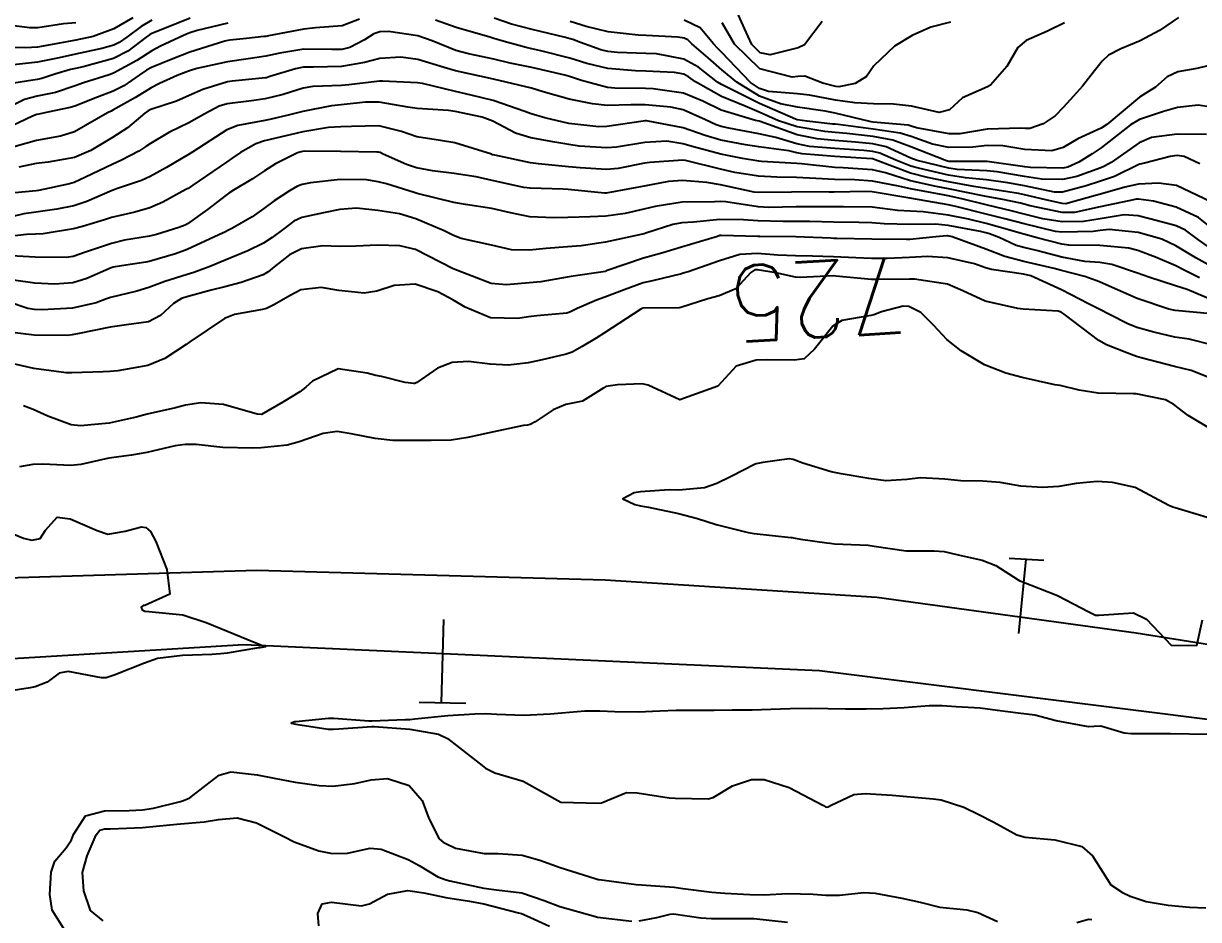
# Model space of a CAD drawing. Header units: metres. Extents: x 298520 to 308411, y 7433745 to 7450750.
# Drawn here: x 299663.7 to 299725.5, y 7449573.2 to 7449620.3 of the extents above; entities that cross this region are included whole.
import ezdxf
from ezdxf.enums import TextEntityAlignment as Align

# ---------------------------------------------------------------- set-up
doc = ezdxf.new("R2010")
doc.units = ezdxf.units.M
doc.header["$LTSCALE"] = 10
for name, color, linetype in [('Cotas', 45, 'Continuous'), ('Curvas de Nivel 1m', 11, 'Continuous'), ('Curvas de Nivel 5m', 15, 'Continuous'), ('Linha Férrea', 251, 'TRACKS'), ('Pórtico', 62, 'Continuous')]:
    doc.layers.add(name, color=color, linetype=linetype)
doc.styles.add('Style-STANDARD', font='STANDARD.shx')
doc.linetypes.add('TRACKS', pattern='A,0.15,[130,ltypeshp.shx,S=0.25,R=0,X=0,Y=0],0.15', length=0.3)

msp = doc.modelspace()

# ---------------------------------------------------------------- linework, layer by layer
at = {"layer": 'Curvas de Nivel 1m', "flags": 128}
for points, elevation in [([(299705.673, 7449620.428), (299704.748, 7449619.185), (299704.401, 7449619.03), (299702.935, 7449618.667), (299702.399, 7449618.774), (299701.972, 7449619.214), (299701.579, 7449620.05), (299701.051, 7449621.224)], 741), ([(299681.327, 7449620.548), (299680.41, 7449620.2), (299679.007, 7449620.089), (299678.408, 7449620.023), (299676.548, 7449619.662), (299676.404, 7449619.637), (299676.299, 7449619.626), (299675.381, 7449619.53), (299674.501, 7449619.44), (299674.402, 7449619.428), (299674.25, 7449619.391), (299672.395, 7449618.8), (299671.507, 7449618.463), (299670.387, 7449617.996), (299670.122, 7449617.856), (299669.733, 7449617.597), (299668.935, 7449617.044), (299668.37, 7449616.747), (299667.551, 7449616.436), (299666.358, 7449615.972), (299666.103, 7449615.896), (299664.932, 7449615.654), (299664.463, 7449615.548), (299664.352, 7449615.522), (299664.128, 7449615.44), (299662.342, 7449614.602)], 736), ([(299670.412, 7449620.489), (299669.84, 7449620.164), (299669.081, 7449619.603), (299668.692, 7449619.315), (299668.399, 7449619.17), (299667.774, 7449618.997), (299666.394, 7449618.702), (299665.523, 7449618.517), (299664.389, 7449618.287), (299662.815, 7449618.112)], 739), ([(299672.413, 7449620.604), (299671.686, 7449620.301), (299670.405, 7449619.786), (299670.277, 7449619.719), (299670.111, 7449619.593), (299669.145, 7449618.853), (299668.392, 7449618.48), (299666.795, 7449618.042), (299666.386, 7449617.954), (299666.131, 7449617.897), (299665.306, 7449617.651), (299664.617, 7449617.42), (299664.379, 7449617.374), (299662.909, 7449617.148)], 738), ([(299726.363, 7449615.886), (299725.457, 7449616.026), (299724.362, 7449615.889), (299723.628, 7449615.689), (299722.356, 7449615.265), (299721.887, 7449614.977), (299720.341, 7449613.769), (299719.88, 7449613.462), (299719.165, 7449613.012), (299718.598, 7449612.748), (299718.328, 7449612.698), (299716.625, 7449612.74), (299716.329, 7449612.773), (299714.347, 7449613.056), (299712.368, 7449613.055), (299712.332, 7449613.058), (299712.218, 7449613.091), (299710.34, 7449613.832), (299709.388, 7449614.169), (299708.345, 7449614.369), (299706.973, 7449614.527), (299706.347, 7449614.587), (299705.814, 7449614.635), (299704.35, 7449614.884), (299703.373, 7449615.2), (299702.359, 7449615.644), (299701.611, 7449615.97), (299700.372, 7449616.481), (299699.001, 7449617.251), (299698.641, 7449617.511), (299698.387, 7449617.655), (299697.909, 7449617.743), (299696.388, 7449617.81), (299695.848, 7449617.826), (299694.389, 7449617.946), (299693.286, 7449618.211), (299692.394, 7449618.486), (299690.874, 7449618.869), (299690.399, 7449618.977), (299690.093, 7449619.048), (299688.933, 7449619.372), (299688.516, 7449619.49), (299688.404, 7449619.527), (299688.184, 7449619.603), (299686.41, 7449620.108), (299685.325, 7449620.499)], 736), ([(299726.392, 7449618.201), (299725.371, 7449617.952), (299724.385, 7449617.769), (299723.825, 7449617.512), (299723.207, 7449616.962), (299722.693, 7449616.643), (299722.368, 7449616.442), (299720.646, 7449614.996), (299720.351, 7449614.81), (299719.111, 7449614.246), (299718.341, 7449613.797), (299717.754, 7449613.61), (299716.339, 7449613.689), (299715.166, 7449613.882), (299714.341, 7449613.897), (299713.603, 7449613.815), (299712.34, 7449613.795), (299711.481, 7449613.959), (299710.346, 7449614.376), (299709.774, 7449614.546), (299708.349, 7449614.762), (299706.516, 7449614.994), (299706.351, 7449615.01), (299706.213, 7449615.024), (299704.882, 7449615.182), (299704.354, 7449615.254), (299704.264, 7449615.281), (299702.366, 7449616.102), (299700.626, 7449616.98), (299700.381, 7449617.103), (299700.164, 7449617.233), (299699.155, 7449618.013), (299698.395, 7449618.443), (299696.959, 7449618.713), (299696.398, 7449618.741), (299694.902, 7449618.791), (299694.398, 7449618.836), (299694.023, 7449618.929), (299692.949, 7449619.322), (299692.544, 7449619.467), (299692.405, 7449619.509), (299692.158, 7449619.58), (299690.409, 7449620.004), (299689.334, 7449620.288), (299688.415, 7449620.593)], 737), ([(299724.42, 7449620.637), (299723.42, 7449619.953), (299722.407, 7449619.411), (299721.375, 7449618.985), (299720.741, 7449618.651), (299720.393, 7449618.332), (299719.804, 7449617.583), (299719.362, 7449617.01), (299718.896, 7449616.486), (299718.362, 7449615.906), (299717.923, 7449615.459), (299717.302, 7449615.031), (299716.598, 7449614.79), (299716.35, 7449614.786), (299716.116, 7449614.809), (299714.35, 7449614.748), (299712.915, 7449614.516), (299712.347, 7449614.509), (299710.632, 7449614.825), (299710.351, 7449614.919), (299710.196, 7449614.957), (299708.353, 7449615.125), (299708.239, 7449615.141), (299706.359, 7449615.598), (299705.824, 7449615.705), (299704.364, 7449615.913), (299703.485, 7449616.08), (299702.372, 7449616.499), (299701.173, 7449617.222), (299700.389, 7449617.874), (299699.666, 7449618.512), (299698.815, 7449619.254), (299698.6, 7449619.452), (299698.406, 7449619.549), (299698.08, 7449619.589), (299696.407, 7449619.687), (299695.984, 7449619.707), (299694.409, 7449619.872), (299693.249, 7449620.155), (299692.414, 7449620.416)], 738), ([(299718.416, 7449620.356), (299717.53, 7449619.911), (299716.407, 7449619.415), (299715.959, 7449619.047), (299715.384, 7449618.059), (299714.532, 7449617.068), (299714.372, 7449616.991), (299713.06, 7449616.395), (299712.363, 7449615.769), (299711.821, 7449615.635), (299710.366, 7449615.957), (299709.424, 7449616.067), (299708.367, 7449616.093), (299707.38, 7449616.138), (299706.37, 7449616.283), (299705.011, 7449616.543), (299704.374, 7449616.614), (299702.843, 7449616.738), (299702.378, 7449616.895), (299701.895, 7449617.215), (299700.399, 7449618.793), (299700.175, 7449619.008), (299699.957, 7449619.237), (299699.243, 7449620.079), (299698.415, 7449620.487)], 739), ([(299674.411, 7449620.333), (299672.794, 7449619.952), (299672.405, 7449619.816), (299672.231, 7449619.746), (299671.84, 7449619.576), (299670.855, 7449619.129), (299670.396, 7449618.874), (299669.614, 7449618.374), (299668.384, 7449617.696), (299668.164, 7449617.613), (299666.817, 7449617.193), (299666.374, 7449617.033), (299665.333, 7449616.685), (299664.365, 7449616.484), (299663.712, 7449616.32), (299662.41, 7449615.689)], 737), ([(299666.414, 7449620.355), (299665.764, 7449620.295), (299664.409, 7449620.084), (299663.991, 7449620.085), (299662.412, 7449620.284)], 741), ([(299725.54, 7449612.932), (299724.716, 7449613.323), (299724.337, 7449613.366), (299723.977, 7449613.313), (299722.628, 7449612.967), (299722.386, 7449612.916), (299722.332, 7449612.891), (299721.041, 7449612.27), (299720.318, 7449612.013), (299719.55, 7449611.772), (299718.309, 7449611.437), (299717.889, 7449611.445), (299716.314, 7449611.772), (299715.433, 7449611.936), (299714.318, 7449612.089), (299713.206, 7449612.195), (299712.322, 7449612.341), (299710.738, 7449612.694), (299710.328, 7449612.804), (299709.542, 7449613.122), (299708.697, 7449613.495), (299708.337, 7449613.581), (299707.857, 7449613.625), (299706.339, 7449613.739), (299705.01, 7449613.85), (299704.341, 7449613.989), (299703.234, 7449614.311), (299702.346, 7449614.516), (299700.763, 7449614.812), (299700.35, 7449614.897), (299700.093, 7449614.976), (299699.537, 7449615.242), (299698.361, 7449615.771), (299697.712, 7449615.917), (299696.364, 7449616.041), (299695.609, 7449616.042), (299694.364, 7449616.007), (299693.591, 7449616.085), (299692.368, 7449616.325), (299691, 7449616.717), (299690.376, 7449616.91), (299688.383, 7449617.38), (299686.387, 7449617.823), (299685.788, 7449618.007), (299684.393, 7449618.426), (299683.512, 7449618.551), (299682.393, 7449618.478), (299681.589, 7449618.26), (299680.389, 7449618.046), (299678.915, 7449618.019), (299678.388, 7449618.014), (299677.955, 7449617.936), (299676.616, 7449617.518), (299676.443, 7449617.458), (299676.382, 7449617.448), (299674.63, 7449617.286), (299674.379, 7449617.248), (299673.081, 7449616.851), (299672.367, 7449616.523), (299671.71, 7449616.229), (299670.356, 7449615.793), (299670.218, 7449615.728), (299670.031, 7449615.593), (299669.116, 7449614.832), (299668.34, 7449614.313), (299667.202, 7449613.627), (299666.329, 7449613.263), (299664.955, 7449613.026), (299664.326, 7449612.942), (299663.409, 7449612.759)], 734), ([(299726.12, 7449610.923), (299724.316, 7449611.79), (299723.357, 7449611.92), (299722.316, 7449611.853), (299721.6, 7449611.694), (299720.308, 7449611.341), (299720.042, 7449611.268), (299719.176, 7449611.011), (299718.486, 7449610.833), (299718.301, 7449610.836), (299717.438, 7449611.029), (299716.307, 7449611.297), (299715.991, 7449611.362), (299714.311, 7449611.64), (299713.653, 7449611.737), (299712.316, 7449611.977), (299711.211, 7449612.209), (299710.323, 7449612.44), (299708.465, 7449613.138), (299708.373, 7449613.179), (299708.333, 7449613.185), (299708.281, 7449613.193), (299706.334, 7449613.313), (299704.609, 7449613.459), (299704.336, 7449613.514), (299703.916, 7449613.616), (299702.339, 7449613.819), (299701.632, 7449613.925), (299700.342, 7449614.176), (299699.52, 7449614.418), (299698.348, 7449614.817), (299696.433, 7449615.198), (299696.352, 7449615.2), (299696.254, 7449615.183), (299694.349, 7449614.892), (299693.919, 7449614.877), (299692.35, 7449615.051), (299691.076, 7449615.343), (299690.356, 7449615.565), (299690.032, 7449615.68), (299688.366, 7449616.26), (299687.21, 7449616.552), (299686.373, 7449616.731), (299684.646, 7449617.15), (299684.379, 7449617.191), (299682.543, 7449617.285), (299682.38, 7449617.282), (299680.763, 7449617.08), (299680.377, 7449617.052), (299678.873, 7449616.995), (299678.374, 7449616.908), (299677.307, 7449616.573), (299676.365, 7449616.345), (299675.647, 7449616.244), (299674.361, 7449616.09), (299673.943, 7449615.963), (299673.194, 7449615.557), (299672.348, 7449615.087), (299671.329, 7449614.595), (299670.337, 7449614.003), (299670.093, 7449613.835), (299669.715, 7449613.596), (299668.813, 7449613.12), (299668.326, 7449612.895), (299666.914, 7449612.227), (299666.316, 7449611.954), (299666.077, 7449611.881), (299665.019, 7449611.653), (299664.438, 7449611.532), (299664.311, 7449611.516), (299662.644, 7449611.348)], 733), ([(299726.288, 7449609.444), (299725.466, 7449610.104), (299724.3, 7449610.646), (299723.097, 7449610.962), (299722.305, 7449611.078), (299722.207, 7449611.069), (299721.802, 7449610.978), (299720.3, 7449610.664), (299718.939, 7449610.371), (299718.296, 7449610.371), (299716.608, 7449610.728), (299716.301, 7449610.805), (299716.111, 7449610.853), (299715.165, 7449611.057), (299714.305, 7449611.217), (299714.13, 7449611.247), (299712.311, 7449611.611), (299711.674, 7449611.734), (299710.317, 7449612.041), (299709.004, 7449612.449), (299708.325, 7449612.608), (299706.77, 7449612.712), (299706.327, 7449612.742), (299704.581, 7449612.934), (299704.329, 7449612.956), (299702.481, 7449613.058), (299702.331, 7449613.076), (299701.483, 7449613.219), (299700.335, 7449613.445), (299698.906, 7449613.819), (299698.34, 7449613.988), (299697.491, 7449614.119), (299696.341, 7449614.056), (299694.852, 7449613.816), (299694.338, 7449613.78), (299692.88, 7449613.864), (299692.339, 7449613.944), (299691.6, 7449614.077), (299690.342, 7449614.295), (299689.528, 7449614.545), (299688.351, 7449615.173), (299687.776, 7449615.386), (299686.357, 7449615.69), (299686.019, 7449615.742), (299684.359, 7449615.85), (299683.872, 7449615.915), (299682.364, 7449616.168), (299681.649, 7449616.171), (299680.361, 7449616.04), (299679.856, 7449615.982), (299678.356, 7449615.686), (299678.205, 7449615.652), (299677.646, 7449615.507), (299676.608, 7449615.26), (299676.35, 7449615.215), (299674.925, 7449614.956), (299674.345, 7449614.716), (299672.566, 7449613.566), (299672.331, 7449613.42), (299671.168, 7449612.738), (299670.32, 7449612.265), (299669.86, 7449612.052), (299668.547, 7449611.608), (299668.368, 7449611.553), (299668.312, 7449611.53), (299666.989, 7449610.943), (299666.299, 7449610.723), (299665.401, 7449610.545), (299664.294, 7449610.394), (299663.666, 7449610.295), (299662.287, 7449609.967)], 732), ([(299725.945, 7449608.591), (299725.46, 7449608.932), (299724.778, 7449609.433), (299724.29, 7449609.663), (299723.317, 7449609.935), (299722.295, 7449610.196), (299721.554, 7449610.24), (299720.293, 7449610.04), (299719.414, 7449609.887), (299718.291, 7449609.875), (299717.28, 7449610.044), (299716.295, 7449610.285), (299715.685, 7449610.437), (299714.3, 7449610.773), (299713.009, 7449611.083), (299712.305, 7449611.244), (299712.122, 7449611.275), (299710.31, 7449611.606), (299709.68, 7449611.752), (299708.316, 7449612.02), (299707.383, 7449612.084), (299706.317, 7449612.109), (299705.331, 7449612.161), (299704.318, 7449612.211), (299703.283, 7449612.235), (299702.319, 7449612.289), (299701.073, 7449612.471), (299700.324, 7449612.641), (299698.482, 7449613.107), (299698.331, 7449613.128), (299696.606, 7449613), (299696.328, 7449612.961), (299694.943, 7449612.682), (299694.323, 7449612.628), (299692.932, 7449612.716), (299692.325, 7449612.781), (299690.742, 7449612.931), (299690.327, 7449612.988), (299688.453, 7449613.378), (299688.359, 7449613.406), (299688.333, 7449613.412), (299688.277, 7449613.437), (299686.339, 7449614.03), (299685.596, 7449614.152), (299684.342, 7449614.344), (299683.539, 7449614.626), (299682.348, 7449614.929), (299680.91, 7449614.902), (299680.347, 7449614.875), (299679.705, 7449614.838), (299678.344, 7449614.613), (299677.445, 7449614.406), (299676.339, 7449614.135), (299675.877, 7449613.985), (299675.065, 7449613.533), (299674.637, 7449613.23), (299674.328, 7449613.023), (299672.559, 7449611.81), (299672.314, 7449611.64), (299672.269, 7449611.615), (299672.197, 7449611.571), (299670.976, 7449610.91), (299670.298, 7449610.623), (299669.504, 7449610.388), (299668.29, 7449610.098), (299667.916, 7449609.988), (299666.764, 7449609.633), (299666.282, 7449609.51), (299664.695, 7449609.24), (299664.279, 7449609.227), (299663.816, 7449609.205), (299662.276, 7449609.041)], 731), ([(299725.514, 7449606.931), (299724.672, 7449607.349), (299724.269, 7449607.56), (299723.213, 7449608.021), (299722.277, 7449608.372), (299721.794, 7449608.493), (299720.279, 7449608.635), (299718.644, 7449608.652), (299718.28, 7449608.701), (299716.975, 7449609.033), (299716.285, 7449609.22), (299714.865, 7449609.638), (299714.29, 7449609.794), (299713.359, 7449610.012), (299712.294, 7449610.226), (299710.99, 7449610.409), (299710.296, 7449610.434), (299709.65, 7449610.473), (299708.298, 7449610.645), (299706.785, 7449610.668), (299706.298, 7449610.666), (299705.805, 7449610.675), (299704.298, 7449610.667), (299702.87, 7449610.631), (299702.297, 7449610.667), (299700.598, 7449610.929), (299700.3, 7449610.945), (299700.001, 7449610.936), (299698.299, 7449610.907), (299696.883, 7449610.688), (299696.296, 7449610.54), (299695.311, 7449610.313), (299694.292, 7449610.178), (299693.462, 7449610.147), (299692.291, 7449610.11), (299691.546, 7449610.081), (299690.291, 7449610.148), (299689.28, 7449610.352), (299688.295, 7449610.577), (299686.901, 7449610.79), (299686.298, 7449610.893), (299684.356, 7449611.376), (299684.312, 7449611.39), (299684.209, 7449611.422), (299682.745, 7449611.871), (299682.318, 7449611.988), (299681.691, 7449612.085), (299680.319, 7449612.113), (299678.756, 7449611.932), (299678.316, 7449611.849), (299678.063, 7449611.755), (299677.65, 7449611.507), (299676.84, 7449610.98), (299676.299, 7449610.58), (299675.676, 7449610.143), (299674.656, 7449609.536), (299674.407, 7449609.414), (299674.281, 7449609.358), (299673.932, 7449609.198), (299672.271, 7449608.426), (299671.649, 7449608.196), (299670.265, 7449607.799), (299670.094, 7449607.763), (299669.031, 7449607.602), (299668.376, 7449607.494), (299668.261, 7449607.46), (299666.985, 7449606.896), (299666.248, 7449606.674), (299665.297, 7449606.6), (299664.248, 7449606.65), (299663.12, 7449606.807)], 729), ([(299726.245, 7449605.74), (299724.878, 7449606.316), (299724.256, 7449606.509), (299722.851, 7449606.964), (299722.265, 7449607.183), (299720.916, 7449607.636), (299720.27, 7449607.733), (299719.486, 7449607.793), (299718.273, 7449608.021), (299716.946, 7449608.363), (299716.278, 7449608.519), (299715.872, 7449608.639), (299714.972, 7449609.06), (299714.469, 7449609.252), (299714.285, 7449609.302), (299713.992, 7449609.367), (299712.289, 7449609.682), (299711.638, 7449609.748), (299710.289, 7449609.735), (299708.924, 7449609.766), (299708.29, 7449609.818), (299707.595, 7449609.842), (299706.29, 7449609.856), (299705.011, 7449609.9), (299704.29, 7449609.9), (299703.597, 7449609.89), (299702.29, 7449609.922), (299701.524, 7449609.984), (299700.291, 7449610.002), (299698.908, 7449609.869), (299698.288, 7449609.818), (299697.821, 7449609.731), (299696.396, 7449609.279), (299696.313, 7449609.25), (299696.283, 7449609.242), (299696.225, 7449609.224), (299694.278, 7449608.807), (299692.982, 7449608.617), (299692.275, 7449608.555), (299691.146, 7449608.47), (299690.273, 7449608.384), (299689.317, 7449608.408), (299688.276, 7449608.656), (299686.675, 7449608.999), (299686.28, 7449609.152), (299685.778, 7449609.405), (299684.292, 7449610.039), (299683.434, 7449610.295), (299682.298, 7449610.477), (299681.171, 7449610.59), (299680.299, 7449610.53), (299679.428, 7449610.351), (299678.292, 7449610.113), (299677.877, 7449609.917), (299677.354, 7449609.509), (299676.741, 7449609.053), (299676.275, 7449608.754), (299675.448, 7449608.351), (299674.266, 7449607.858), (299673.513, 7449607.551), (299672.609, 7449607.214), (299672.256, 7449607.109), (299671.09, 7449606.742), (299670.245, 7449606.421), (299669.609, 7449606.23), (299668.237, 7449605.899), (299668.022, 7449605.827), (299667.471, 7449605.621), (299666.23, 7449605.33), (299664.641, 7449605.244), (299664.229, 7449605.258), (299663.883, 7449605.319), (299662.793, 7449605.682)], 728), ([(299726.125, 7449605.032), (299724.237, 7449605.211), (299723.914, 7449605.278), (299722.246, 7449605.843), (299720.763, 7449606.484), (299720.259, 7449606.725), (299719.483, 7449607.008), (299718.266, 7449607.322), (299717.866, 7449607.425), (299716.27, 7449607.792), (299715.271, 7449608.053), (299714.277, 7449608.432), (299712.511, 7449609.088), (299712.283, 7449609.139), (299712.231, 7449609.143), (299711.656, 7449609.096), (299710.281, 7449608.951), (299710.109, 7449608.941), (299708.281, 7449608.964), (299706.439, 7449609.001), (299706.281, 7449609.006), (299706.131, 7449609.012), (299704.282, 7449609.084), (299702.391, 7449609.1), (299702.282, 7449609.1), (299700.349, 7449609.162), (299700.282, 7449609.153), (299700.163, 7449609.113), (299698.276, 7449608.544), (299697.289, 7449608.254), (299696.27, 7449607.961), (299694.363, 7449607.309), (299694.291, 7449607.281), (299694.262, 7449607.272), (299692.568, 7449607.017), (299692.257, 7449606.957), (299690.873, 7449606.725), (299690.253, 7449606.668), (299689.055, 7449606.563), (299688.252, 7449606.635), (299686.263, 7449607.4), (299684.273, 7449608.416), (299683.449, 7449608.606), (299682.275, 7449608.65), (299681.131, 7449608.604), (299680.274, 7449608.579), (299679.407, 7449608.616), (299678.272, 7449608.458), (299677.638, 7449608.137), (299676.843, 7449607.514), (299676.528, 7449607.248), (299676.256, 7449607.09), (299675.103, 7449606.678), (299674.247, 7449606.463), (299673.519, 7449606.276), (299672.238, 7449605.932), (299671.97, 7449605.839), (299671.544, 7449605.577), (299670.858, 7449604.952), (299670.223, 7449604.615), (299669.076, 7449604.462), (299668.22, 7449604.337), (299666.585, 7449604.002), (299666.216, 7449603.929), (299665.957, 7449603.901), (299664.215, 7449603.917), (299662.635, 7449604.102)], 727), ([(299726.218, 7449603.387), (299724.98, 7449603.698), (299724.222, 7449603.813), (299723.118, 7449604.067), (299722.226, 7449604.317), (299721.752, 7449604.501), (299720.817, 7449604.991), (299720.237, 7449605.283), (299719.687, 7449605.56), (299718.252, 7449606.299), (299716.64, 7449607.036), (299716.264, 7449607.128), (299714.573, 7449607.372), (299714.267, 7449607.457), (299713.677, 7449607.667), (299712.272, 7449607.991), (299711.216, 7449608.049), (299710.272, 7449607.993), (299709.093, 7449607.949), (299708.271, 7449607.949), (299707.439, 7449607.981), (299706.272, 7449608.031), (299705.159, 7449608.064), (299704.272, 7449608.082), (299703.345, 7449608.126), (299702.273, 7449608.207), (299701.334, 7449608.158), (299700.269, 7449607.832), (299698.614, 7449607.255), (299698.352, 7449607.169), (299698.261, 7449607.136), (299696.751, 7449606.78), (299696.254, 7449606.661), (299695.246, 7449606.297), (299694.242, 7449605.912), (299693.798, 7449605.756), (299692.778, 7449605.325), (299692.423, 7449605.136), (299692.23, 7449605.075), (299690.65, 7449604.924), (299690.228, 7449604.876), (299689.658, 7449604.789), (299688.227, 7449604.829), (299686.885, 7449605.393), (299686.238, 7449605.77), (299685.457, 7449606.196), (299684.25, 7449606.589), (299683.161, 7449606.525), (299682.245, 7449606.237), (299681.569, 7449606.131), (299680.245, 7449606.261), (299679.314, 7449606.417), (299678.245, 7449606.305), (299677.725, 7449606.02), (299676.83, 7449605.514), (299676.428, 7449605.321), (299676.23, 7449605.259), (299674.756, 7449605.007), (299674.225, 7449604.798), (299672.408, 7449603.567), (299672.211, 7449603.425), (299671.093, 7449602.692), (299670.2, 7449602.316), (299668.624, 7449602.041), (299668.197, 7449602.002), (299667.84, 7449601.98), (299666.196, 7449601.93), (299665.899, 7449601.939), (299664.198, 7449602.157), (299662.963, 7449602.441)], 726), ([(299726.183, 7449598.93), (299724.925, 7449599.693), (299724.176, 7449600.273), (299723.732, 7449600.508), (299722.181, 7449600.818), (299722.04, 7449600.83), (299720.182, 7449600.861), (299719.187, 7449601.01), (299718.186, 7449601.256), (299717.905, 7449601.305), (299716.193, 7449601.679), (299715.33, 7449601.919), (299714.202, 7449602.357), (299712.978, 7449603.082), (299712.219, 7449603.687), (299711.544, 7449604.418), (299710.865, 7449605.111), (299710.237, 7449605.415), (299709.927, 7449605.433), (299708.793, 7449605.134), (299708.387, 7449604.983), (299708.231, 7449604.95), (299706.707, 7449604.677), (299706.225, 7449604.387), (299705.257, 7449603.174), (299704.715, 7449602.673), (299704.204, 7449602.605), (299702.797, 7449602.611), (299702.204, 7449602.596), (299701.144, 7449602.275), (299700.183, 7449601.23), (299698.182, 7449600.509), (299696.522, 7449601.277), (299696.194, 7449601.348), (299694.902, 7449601.299), (299694.29, 7449601.21), (299694.191, 7449601.15), (299693.057, 7449600.444), (299692.177, 7449600.256), (299691.519, 7449599.99), (299690.569, 7449599.346), (299690.304, 7449599.206), (299690.161, 7449599.181), (299689.96, 7449599.152), (299688.157, 7449598.769), (299687.02, 7449598.526), (299686.153, 7449598.389), (299685.103, 7449598.366), (299684.152, 7449598.369), (299683.088, 7449598.371), (299682.153, 7449598.472), (299680.889, 7449598.729), (299680.157, 7449598.848), (299679.416, 7449598.741), (299678.151, 7449598.291), (299677.531, 7449598.125), (299676.148, 7449597.984), (299675.703, 7449597.969), (299674.148, 7449598.005), (299672.742, 7449598.154), (299672.149, 7449598.168), (299671.634, 7449598.089), (299670.144, 7449597.738), (299669.327, 7449597.602), (299668.141, 7449597.444), (299666.672, 7449597.1), (299666.137, 7449597.053), (299664.663, 7449597.13), (299664.137, 7449597.104), (299663.45, 7449596.984)], 724), ([(299726.106, 7449594.26), (299724.242, 7449594.818), (299724.112, 7449594.857), (299723.898, 7449594.952), (299722.127, 7449595.904), (299720.95, 7449596.168), (299720.131, 7449596.206), (299719.03, 7449596.111), (299718.127, 7449595.955), (299717.266, 7449595.889), (299716.127, 7449595.975), (299715.032, 7449596.154), (299714.13, 7449596.226), (299712.962, 7449596.25), (299712.131, 7449596.328), (299710.84, 7449596.402), (299710.131, 7449596.326), (299709.01, 7449596.251), (299708.131, 7449596.366), (299706.667, 7449596.622), (299706.136, 7449596.717), (299704.65, 7449597.182), (299704.278, 7449597.322), (299704.145, 7449597.373), (299703.927, 7449597.41), (299702.543, 7449597.206), (299702.202, 7449597.149), (299702.142, 7449597.129), (299700.887, 7449596.467), (299700.126, 7449596.109), (299699.483, 7449595.879), (299698.12, 7449595.762), (299697.613, 7449595.772), (299696.119, 7449595.674), (299695.779, 7449595.624), (299695.187, 7449595.294), (299695.821, 7449594.995), (299696.109, 7449594.938), (299696.526, 7449594.859), (299698.106, 7449594.528), (299699.119, 7449594.26), (299700.1, 7449593.944), (299701.777, 7449593.532), (299702.096, 7449593.484), (299704.027, 7449593.257), (299704.094, 7449593.258), (299704.16, 7449593.255), (299704.536, 7449593.183), (299705.914, 7449592.986), (299706.091, 7449592.96), (299706.315, 7449592.933), (299708.09, 7449592.864), (299708.41, 7449592.816), (299710.087, 7449592.565), (299711.56, 7449592.57), (299712.087, 7449592.533), (299712.821, 7449592.347), (299714.083, 7449592.064), (299714.813, 7449591.791), (299715.975, 7449591.041), (299716.072, 7449590.979), (299716.167, 7449590.944), (299718.055, 7449590.205), (299719.696, 7449589.354), (299720.045, 7449589.183), (299720.231, 7449589.184), (299722.046, 7449589.293), (299722.737, 7449588.963), (299724.029, 7449587.607), (299725.386, 7449587.58), (299725.669, 7449588.934)], 723), ([(299662.546, 7449593.683), (299663.659, 7449593.237), (299664.088, 7449593.119), (299664.529, 7449593.215), (299664.814, 7449593.653), (299665.42, 7449594.33), (299666.102, 7449594.254), (299667.531, 7449593.626), (299668.091, 7449593.444), (299669.009, 7449593.606), (299669.86, 7449593.83), (299670.096, 7449593.796), (299670.326, 7449593.588), (299670.609, 7449593.063), (299671.188, 7449591.579), (299671.346, 7449590.284), (299670.044, 7449589.692), (299669.955, 7449589.681), (299669.842, 7449589.593), (299669.903, 7449589.453), (299670.041, 7449589.386), (299670.253, 7449589.376), (299672.039, 7449589.193), (299673.269, 7449588.785), (299674.032, 7449588.481), (299675.786, 7449587.762), (299676.024, 7449587.672), (299676.377, 7449587.516), (299676.078, 7449587.464), (299676.022, 7449587.455), (299674.37, 7449587.186), (299674.019, 7449587.142), (299673.572, 7449587.1), (299672.018, 7449587.048), (299670.695, 7449586.904), (299670.014, 7449586.656), (299668.417, 7449586.024), (299668.006, 7449585.88), (299667.752, 7449585.876), (299666.009, 7449586.205), (299665.528, 7449586.125), (299664.896, 7449585.651), (299664.259, 7449585.397), (299663.998, 7449585.348), (299662.553, 7449585.123)], 724), ([(299725.973, 7449582.905), (299723.995, 7449582.928), (299723.973, 7449582.929), (299722.015, 7449582.927), (299721.972, 7449582.928), (299721.933, 7449582.931), (299721.557, 7449582.976), (299720.324, 7449583.342), (299719.976, 7449583.32), (299719.674, 7449583.305), (299717.979, 7449583.625), (299716.852, 7449583.907), (299715.983, 7449584.024), (299714.885, 7449584.16), (299713.985, 7449584.278), (299712.723, 7449584.345), (299711.986, 7449584.404), (299711.3, 7449584.414), (299709.985, 7449584.298), (299708.875, 7449584.24), (299707.984, 7449584.236), (299706.899, 7449584.236), (299705.984, 7449584.249), (299705.072, 7449584.262), (299703.984, 7449584.253), (299702.97, 7449584.213), (299701.983, 7449584.181), (299700.933, 7449584.176), (299699.982, 7449584.164), (299699.074, 7449584.157), (299697.982, 7449584.155), (299697.124, 7449584.126), (299695.981, 7449584.066), (299694.765, 7449584.083), (299693.981, 7449584.127), (299693.178, 7449584.121), (299691.98, 7449584.023), (299691.351, 7449583.964), (299689.978, 7449583.898), (299688.553, 7449583.946), (299687.979, 7449583.977), (299687.396, 7449583.969), (299685.978, 7449583.874), (299684.246, 7449583.697), (299683.977, 7449583.677), (299683.74, 7449583.669), (299681.975, 7449583.6), (299681.827, 7449583.6), (299679.977, 7449583.743), (299679.706, 7449583.745), (299677.974, 7449583.563), (299677.919, 7449583.555), (299677.736, 7449583.502), (299677.972, 7449583.435), (299679.678, 7449583.182), (299679.97, 7449583.174), (299680.239, 7449583.198), (299681.972, 7449583.321), (299682.099, 7449583.321), (299683.97, 7449583.186), (299685.482, 7449582.921), (299685.966, 7449582.692), (299687.625, 7449581.383), (299687.949, 7449581.129), (299688.441, 7449580.878), (299689.939, 7449580.443), (299691.923, 7449579.33), (299693.923, 7449579.284), (299694.062, 7449579.308), (299695.37, 7449579.85), (299695.931, 7449579.823), (299697.626, 7449579.565), (299697.927, 7449579.542), (299699.664, 7449579.505), (299699.928, 7449579.585), (299700.96, 7449580.202), (299701.943, 7449580.529), (299702.623, 7449580.523), (299703.937, 7449580.115), (299705.746, 7449579.163), (299705.852, 7449579.091), (299705.922, 7449579.072), (299705.987, 7449579.094), (299706.103, 7449579.158), (299707.342, 7449579.735), (299707.933, 7449579.789), (299709.358, 7449579.699), (299709.931, 7449579.658), (299711.509, 7449579.516), (299711.928, 7449579.452), (299713.119, 7449579.078), (299713.919, 7449578.687), (299714.697, 7449578.28), (299715.909, 7449577.617), (299716.352, 7449577.488), (299717.906, 7449577.347), (299719.326, 7449577.006), (299719.896, 7449576.51), (299720.859, 7449574.985), (299721.471, 7449574.578), (299721.867, 7449574.393), (299722.714, 7449574.112), (299723.863, 7449573.921), (299724.988, 7449573.813), (299725.861, 7449573.769)], 723), ([(299665.842, 7449572.561), (299665.155, 7449573.647), (299665.031, 7449574.483), (299665.107, 7449575.648), (299665.305, 7449576.23), (299665.896, 7449576.926), (299666.18, 7449577.357), (299666.287, 7449577.636), (299666.923, 7449578.62), (299667.915, 7449578.872), (299669.218, 7449578.903), (299669.916, 7449578.94), (299670.486, 7449579.015), (299671.921, 7449579.372), (299672.075, 7449579.415), (299672.41, 7449579.565), (299673.264, 7449580.226), (299673.941, 7449580.756), (299674.556, 7449580.928), (299675.942, 7449580.779), (299676.848, 7449580.602), (299677.936, 7449580.396), (299679.2, 7449580.215), (299679.934, 7449580.176), (299681.079, 7449580.316), (299681.939, 7449580.507), (299682.799, 7449580.583), (299683.935, 7449580.217), (299684.624, 7449579.419), (299684.982, 7449578.483), (299685.513, 7449577.406), (299685.734, 7449577.235), (299685.9, 7449577.138), (299686.375, 7449576.919), (299687.895, 7449576.626), (299688.632, 7449576.636), (299689.895, 7449576.538), (299690.821, 7449576.275), (299691.889, 7449575.897), (299693.734, 7449575.311), (299693.882, 7449575.271), (299693.931, 7449575.26), (299695.879, 7449575.011), (299696.165, 7449574.991), (299697.877, 7449574.855), (299698.337, 7449574.794), (299699.873, 7449574.596), (299700.553, 7449574.549), (299701.872, 7449574.479), (299702.611, 7449574.464), (299703.866, 7449574.527), (299705.197, 7449574.501), (299705.866, 7449574.435), (299706.575, 7449574.444), (299707.867, 7449574.577), (299708.454, 7449574.547), (299709.865, 7449574.29), (299710.823, 7449574.066), (299711.86, 7449573.816), (299713.273, 7449573.662), (299713.858, 7449573.537), (299714.894, 7449573.06)], 724), ([(299679.197, 7449572.83), (299679.134, 7449573.481), (299679.357, 7449573.981), (299679.862, 7449574.068), (299681.44, 7449573.873), (299681.861, 7449573.989), (299682.807, 7449574.502), (299683.872, 7449574.692), (299684.718, 7449574.57), (299685.867, 7449574.317), (299687.121, 7449574.13), (299687.862, 7449573.992), (299689.701, 7449573.516), (299689.855, 7449573.471), (299690.127, 7449573.356), (299691.325, 7449572.815)], 726), ([(299719.075, 7449573.008), (299719.674, 7449573.183), (299719.855, 7449573.16)], 724)]:
    msp.add_lwpolyline(points, dxfattribs=dict(at, elevation=elevation))
at = {"layer": 'Curvas de Nivel 5m', "flags": 128}
for points, elevation in [([(299669.4, 7449620.613), (299668.407, 7449620.03), (299667.316, 7449619.626), (299666.401, 7449619.435), (299664.888, 7449619.165), (299664.397, 7449619.077), (299663.758, 7449619.031), (299662.397, 7449619.07)], 740), ([(299725.887, 7449614.466), (299724.348, 7449614.496), (299723, 7449614.31), (299722.344, 7449614.038), (299720.865, 7449612.992), (299720.528, 7449612.799), (299720.329, 7449612.72), (299719.068, 7449612.266), (299718.319, 7449612.098), (299717.229, 7449612.121), (299716.321, 7449612.266), (299714.884, 7449612.502), (299714.325, 7449612.559), (299712.779, 7449612.633), (299712.327, 7449612.699), (299710.667, 7449613.107), (299710.334, 7449613.229), (299709.029, 7449613.819), (299708.341, 7449613.975), (299707.42, 7449614.072), (299706.343, 7449614.163), (299705.413, 7449614.243), (299704.346, 7449614.464), (299702.407, 7449615.155), (299702.353, 7449615.173), (299702.16, 7449615.212), (299700.361, 7449615.757), (299699.389, 7449616.223), (299698.374, 7449616.648), (299696.772, 7449616.881), (299696.377, 7449616.896), (299694.76, 7449616.914), (299694.378, 7449616.951), (299693.013, 7449617.321), (299692.534, 7449617.478), (299692.385, 7449617.522), (299692.128, 7449617.59), (299690.389, 7449617.993), (299689.26, 7449618.235), (299688.393, 7449618.432), (299687.072, 7449618.718), (299686.398, 7449618.903), (299685.153, 7449619.412), (299684.405, 7449619.662), (299682.859, 7449619.895), (299682.407, 7449619.883), (299682.091, 7449619.768), (299681.587, 7449619.458), (299680.82, 7449619.045), (299680.398, 7449618.946), (299679.869, 7449618.95), (299678.398, 7449618.965), (299677.145, 7449618.763), (299676.394, 7449618.588), (299675.47, 7449618.451), (299674.391, 7449618.305), (299672.776, 7449617.953), (299672.386, 7449617.831), (299672.193, 7449617.763), (299671.745, 7449617.576), (299670.805, 7449617.157), (299670.373, 7449616.929), (299669.549, 7449616.415), (299668.355, 7449615.746), (299668.26, 7449615.705), (299668.07, 7449615.614), (299666.343, 7449614.623), (299665.604, 7449614.383), (299664.338, 7449614.16), (299662.654, 7449613.685)], 735), ([(299712.416, 7449620.386), (299711.392, 7449620.121), (299710.409, 7449619.683), (299709.466, 7449619.124), (299708.392, 7449618.094), (299708.009, 7449617.521), (299707.411, 7449617.15), (299706.549, 7449616.99), (299706.381, 7449617.001), (299705.712, 7449617.17), (299704.753, 7449617.551), (299704.386, 7449617.534), (299704.089, 7449617.49), (299702.39, 7449617.923), (299701.062, 7449619.223), (299700.414, 7449620.346)], 740), ([(299726.268, 7449607.451), (299725.328, 7449607.989), (299724.28, 7449608.612), (299723.536, 7449608.957), (299722.286, 7449609.309), (299720.77, 7449609.475), (299720.287, 7449609.422), (299719.921, 7449609.369), (299718.286, 7449609.331), (299717.938, 7449609.372), (299716.29, 7449609.765), (299715.273, 7449610.035), (299714.295, 7449610.287), (299712.702, 7449610.683), (299712.3, 7449610.769), (299710.382, 7449611.109), (299710.303, 7449611.124), (299710.287, 7449611.126), (299708.308, 7449611.453), (299707.974, 7449611.477), (299706.307, 7449611.435), (299706.038, 7449611.433), (299704.307, 7449611.449), (299704.054, 7449611.445), (299702.306, 7449611.418), (299702.083, 7449611.436), (299700.312, 7449611.821), (299699.601, 7449611.953), (299698.315, 7449612.055), (299697.577, 7449612.004), (299696.31, 7449611.762), (299695.913, 7449611.682), (299694.304, 7449611.392), (299694.226, 7449611.389), (299692.307, 7449611.582), (299692.042, 7449611.598), (299690.307, 7449611.647), (299689.971, 7449611.692), (299688.313, 7449612.056), (299687.459, 7449612.246), (299686.318, 7449612.428), (299685.167, 7449612.564), (299684.326, 7449612.722), (299683.794, 7449612.895), (299682.573, 7449613.446), (299682.411, 7449613.526), (299682.334, 7449613.547), (299682.233, 7449613.552), (299680.334, 7449613.584), (299678.427, 7449613.592), (299678.334, 7449613.583), (299678.269, 7449613.565), (299678.076, 7449613.503), (299676.909, 7449612.933), (299676.323, 7449612.563), (299675.706, 7449612.139), (299674.701, 7449611.536), (299674.458, 7449611.391), (299674.309, 7449611.284), (299673.326, 7449610.526), (299672.286, 7449609.767), (299672.16, 7449609.696), (299671.819, 7449609.575), (299670.647, 7449609.219), (299670.278, 7449609.132), (299668.974, 7449608.905), (299668.274, 7449608.741), (299666.912, 7449608.273), (299666.267, 7449608.059), (299665.904, 7449608.006), (299664.267, 7449608.019), (299662.682, 7449608.099)], 730), ([(299726.193, 7449601.621), (299725.088, 7449602.049), (299724.203, 7449602.272), (299722.457, 7449602.72), (299722.21, 7449602.79), (299721.69, 7449602.978), (299720.63, 7449603.407), (299720.219, 7449603.639), (299718.407, 7449605.018), (299718.234, 7449605.125), (299718.079, 7449605.178), (299716.237, 7449605.285), (299715.969, 7449605.312), (299714.242, 7449605.702), (299713.077, 7449606.255), (299712.255, 7449606.595), (299710.523, 7449606.852), (299710.259, 7449606.866), (299708.559, 7449606.836), (299708.258, 7449606.836), (299706.394, 7449607.026), (299706.261, 7449607.035), (299704.504, 7449606.942), (299704.259, 7449606.961), (299703.239, 7449607.2), (299702.264, 7449607.358), (299702.125, 7449607.35), (299701.908, 7449607.214), (299701.126, 7449606.345), (299700.244, 7449605.978), (299699.66, 7449605.821), (299698.234, 7449605.365), (299698.139, 7449605.356), (299696.234, 7449605.328), (299696.194, 7449605.32), (299696.122, 7449605.282), (299694.22, 7449604.031), (299693.771, 7449603.761), (299693.041, 7449603.322), (299692.522, 7449603.015), (299692.209, 7449602.911), (299690.931, 7449602.618), (299690.204, 7449602.459), (299689.165, 7449602.328), (299688.203, 7449602.385), (299687.066, 7449602.53), (299686.204, 7449602.471), (299685.424, 7449602.185), (299684.354, 7449601.418), (299684.247, 7449601.365), (299684.192, 7449601.361), (299683.729, 7449601.427), (299682.485, 7449601.734), (299682.196, 7449601.782), (299681.741, 7449601.911), (299680.2, 7449602.134), (299678.863, 7449601.49), (299678.506, 7449601.177), (299678.184, 7449600.929), (299677.296, 7449600.389), (299676.166, 7449599.743), (299675.94, 7449599.749), (299674.174, 7449600.269), (299672.975, 7449600.358), (299672.173, 7449600.23), (299671.657, 7449600.089), (299670.165, 7449599.752), (299669.581, 7449599.599), (299668.159, 7449599.277), (299666.649, 7449599.144), (299666.159, 7449599.203), (299664.93, 7449599.652), (299664.168, 7449599.998), (299663.648, 7449600.19)], 725), ([(299667.848, 7449573.093), (299667.186, 7449573.627), (299666.826, 7449574.673), (299666.765, 7449575.631), (299667.003, 7449576.517), (299667.483, 7449577.624), (299667.66, 7449577.868), (299667.906, 7449577.93), (299668.227, 7449577.936), (299669.907, 7449578.009), (299671.346, 7449578.138), (299671.909, 7449578.192), (299673.164, 7449578.304), (299673.912, 7449578.43), (299674.894, 7449578.517), (299675.91, 7449578.252), (299677.392, 7449577.505), (299677.9, 7449577.242), (299679.186, 7449576.771), (299679.895, 7449576.642), (299680.705, 7449576.651), (299681.898, 7449576.914), (299682.474, 7449576.868), (299683.892, 7449576.311), (299684.468, 7449576.001), (299685.456, 7449575.406), (299685.881, 7449575.24), (299686.082, 7449575.196), (299687.874, 7449574.812), (299688.53, 7449574.716), (299689.871, 7449574.559), (299691.045, 7449574.162), (299691.861, 7449573.843), (299693.743, 7449573.311), (299693.853, 7449573.29), (299695.649, 7449573.081)], 725), ([(299696.037, 7449573.092), (299696.973, 7449573.269), (299697.668, 7449573.45), (299697.856, 7449573.453), (299699.289, 7449573.246), (299699.853, 7449573.21), (299701.583, 7449573.214), (299701.842, 7449573.222), (299702.069, 7449573.208), (299703.851, 7449573.019)], 725)]:
    msp.add_lwpolyline(points, dxfattribs=dict(at, elevation=elevation))
at = {"layer": 'Linha Férrea', "flags": 128}
for points in [[(298729.261, 7450749.95), (298734.809, 7450730.65), (298742.343, 7450703.451), (298750.119, 7450676.237), (298757.889, 7450649.199), (298765.189, 7450623.712), (298769.985, 7450606.424), (298776.494, 7450583.287), (298783.055, 7450560.248), (298788.164, 7450542.214), (298793.821, 7450521.584), (298798.125, 7450506.606), (298804.386, 7450484.418), (298809.295, 7450466.837), (298814.551, 7450448.858), (298819.559, 7450431.225), (298826.267, 7450408.649), (298831.926, 7450389.314), (298837.135, 7450370.779), (298842.092, 7450352.398), (298847.802, 7450331.823), (298852.149, 7450316.412), (298858.34, 7450294.769), (298862.969, 7450278.965), (298867.952, 7450260.088), (298870.924, 7450249.95), (298873.722, 7450238.982), (298878.355, 7450222.697), (298882.025, 7450210.358), (298885.603, 7450197.651), (298890.189, 7450181.049), (298894.637, 7450166.006), (298898.995, 7450149.812), (298904.361, 7450131.79), (298908.122, 7450117.709), (298911.93, 7450103.946), (298916.104, 7450089.039), (298920.554, 7450073.399), (298923.212, 7450064.319), (298926.468, 7450052.577), (298930.321, 7450038.956), (298934.723, 7450023.223), (298938.252, 7450011.622), (298941.509, 7449999.193), (298944.399, 7449989.651), (298947.701, 7449977.682), (298952.335, 7449961.49), (298956.967, 7449946.581), (298961.92, 7449929.017), (298965.909, 7449915.258), (298970.082, 7449900.905), (298973.936, 7449887.787), (298977.788, 7449874.853), (298981.549, 7449862.469), (298986.366, 7449847.197), (298989.852, 7449836.37), (298994.575, 7449822.337), (298999.437, 7449807.292), (299004.068, 7449794.269), (299008.7, 7449781.657), (299013.057, 7449770.328), (299018.285, 7449757.718), (299022.322, 7449748.037), (299026.817, 7449737.63), (299031.861, 7449726.852), (299036.814, 7449716.896), (299043.096, 7449705.205), (299047.821, 7449696.534), (299054.335, 7449685.572), (299060.664, 7449675.852), (299069.469, 7449663.104), (299077.541, 7449652.872), (299085.429, 7449643.336), (299089.832, 7449637.784), (299098.728, 7449628.561), (299107.993, 7449618.793), (299117.442, 7449610.031), (299127.077, 7449601.223), (299138.453, 7449591.782), (299150.409, 7449582.651), (299162.779, 7449573.982), (299174.004, 7449567.002), (299185.962, 7449560.295), (299199.698, 7449553.222), (299213.253, 7449547.024), (299227.033, 7449541.5), (299241.999, 7449536.525), (299258.424, 7449531.831), (299277.224, 7449527.814), (299295.935, 7449525.032), (299311.589, 7449523.57), (299326.876, 7449522.883), (299340.975, 7449522.747), (299353.572, 7449523.111), (299369.274, 7449524.069), (299382.826, 7449525.211), (299396.609, 7449526.717), (299414.178, 7449529.501), (299430.969, 7449532.603), (299440.142, 7449534.839), (299451.094, 7449537.487), (299469.666, 7449542.917), (299486.963, 7449547.755), (299510.376, 7449554.83), (299531.414, 7449561.037), (299544.903, 7449564.894), (299559.186, 7449569.068), (299590.197, 7449576.665), (299616.417, 7449582.259), (299645.03, 7449585.805), (299675.251, 7449587.635), (299705.522, 7449586.259), (299732.882, 7449582.825), (299762.581, 7449576.088), (299791.888, 7449566.944), (299816.217, 7449556.896), (299840.774, 7449544.781), (299859.676, 7449534.387), (299878.529, 7449521.308), (299897.376, 7449507.135), (299919.538, 7449486.991), (299927.658, 7449478.626), (299947.133, 7449456.962), (299961.499, 7449437.961), (299971.137, 7449424.784), (299981.869, 7449408.322), (299997.595, 7449383.682), (300016.228, 7449354.96), (300035.864, 7449324.687), (300055.136, 7449295.587), (300073.232, 7449268.397), (300085.868, 7449249.95), (300089.501, 7449244.778), (300101.211, 7449227.647), (300111.197, 7449214.14), (300124.752, 7449194.736), (300135.909, 7449179.759), (300148.296, 7449162.129), (300160.805, 7449144.566), (300173.129, 7449128.481), (300185.523, 7449112.088), (300198.402, 7449095.758), (300207.462, 7449083.98), (300220.094, 7449068.515), (300233.468, 7449051.744), (300246.778, 7449035.349), (300263.478, 7449015.076), (300277.526, 7448998.444), (300292.814, 7448981.501), (300306.688, 7448964.856), (300324.623, 7448944.393), (300340.398, 7448926.517), (300357.9, 7448907.843), (300372.755, 7448891.817), (300392.041, 7448871.054), (300410.717, 7448852.066), (300427.475, 7448834.137), (300439.245, 7448822.858), (300454.898, 7448806.525), (300473.448, 7448788.164), (300493.111, 7448768.808), (300511.705, 7448749.95), (300518.198, 7448743.612), (300525.672, 7448735.984), (300530.889, 7448730.361), (300538.141, 7448723.284), (300543.771, 7448717.624), (300548.924, 7448711.903), (300554.778, 7448706.093), (300562.444, 7448698.573), (300570.483, 7448690.198), (300580.06, 7448680.508), (300590.013, 7448670.628), (300599.102, 7448661.391), (300608.565, 7448651.702), (300616.68, 7448643.32), (300625.581, 7448633.859), (300633.62, 7448625.859), (300641.21, 7448617.858), (300649.582, 7448609.897), (300659.386, 7448599.72), (300667.387, 7448591.231), (300676.098, 7448582.784), (300683.871, 7448574.669), (300691.725, 7448567.153), (300703.33, 7448554.876), (300711.744, 7448546.351), (300718.093, 7448539.767), (300726.506, 7448530.983), (300733.153, 7448523.695), (300741.152, 7448514.418), (300747.426, 7448507.242), (300750.054, 7448504.018), (300758.169, 7448493.99), (300764.854, 7448485.238), (300772.251, 7448475.55), (300781.114, 7448462.855), (300788.178, 7448452.147), (300795.99, 7448439.115), (300802.712, 7448427.661), (300809.137, 7448414.665), (300814.959, 7448402.42), (300819.763, 7448391.601), (300824.722, 7448378.533), (300829.079, 7448366.59), (300833.249, 7448353.858), (300836.592, 7448342.438), (300839.822, 7448330.572), (300842.678, 7448317.912), (300845.758, 7448304.202), (300848.387, 7448291.169), (300849.927, 7448279.903), (300851.843, 7448266.756), (300852.632, 7448254.174), (300852.974, 7448249.95), (300853.718, 7448237.64), (300853.896, 7448226.066), (300854.164, 7448215.145), (300853.836, 7448203.832), (300853.598, 7448192.905), (300852.795, 7448182.25), (300851.991, 7448170.79), (300850.801, 7448159.302), (300849.223, 7448146.768), (300848.151, 7448135.486), (300846.96, 7448124.114), (300845.442, 7448113.546), (300844.222, 7448102.204), (300842.288, 7448090.385), (300840.978, 7448078.33), (300839.608, 7448068.386), (300838.209, 7448056.39), (300836.541, 7448045.166), (300835.023, 7448032.665), (300833.535, 7448020.341), (300832.284, 7448009.205), (300831.094, 7447998.637), (300829.874, 7447985.926), (300828.432, 7447973.713), (300826.546, 7447955.639), (300825.162, 7447943.391), (300824.986, 7447942.247), (300823.836, 7447930.96), (300822.657, 7447919.829), (300821.593, 7447909.075), (300820.243, 7447895.408), (300819.533, 7447885.934), (300818.679, 7447872.07), (300818.298, 7447858.799), (300817.927, 7447851.916), (300817.786, 7447841.862), (300817.933, 7447833.489), (300818.516, 7447815.843), (300820.361, 7447795.876), (300822.449, 7447776.733), (300825.922, 7447758.996), (300827.722, 7447750.217), (300828.687, 7447743.229), (300830.467, 7447731.539), (300833.751, 7447711.152), (300838.977, 7447681.969), (300842.161, 7447664.851), (300846.249, 7447643.566), (300856.898, 7447587.933), (300861.3, 7447564.706), (300863.731, 7447552.015), (300867.081, 7447534.8), (300870.251, 7447518.153), (300879.139, 7447471.406), (300882.717, 7447452.426), (300886.196, 7447433.436), (300890.621, 7447408.952), (300893.065, 7447393.996), (300894.895, 7447382.534), (300896.018, 7447374.923), (300897.056, 7447367.88), (300898.671, 7447355.202), (300899.884, 7447344.173), (300901.155, 7447328.57), (300902.425, 7447306.17), (300902.632, 7447290.927), (300902.643, 7447274.906), (300901.209, 7447249.806), (300899.894, 7447235.454), (300897.424, 7447214.973), (300896.24, 7447207.108, -0.017609), (300893.245, 7447191.067), (300890.79, 7447180.008), (300886.347, 7447162.337), (300883.122, 7447151.267), (300877.521, 7447133.871), (300873.858, 7447123.752), (300865.532, 7447103.056), (300859.822, 7447090.388), (300850.503, 7447071.406), (300846.315, 7447063.106), (300836.805, 7447045.834), (300827.664, 7447031.197), (300815.395, 7447013.014), (300803.069, 7446996.228), (300792.968, 7446983.245), (300781.446, 7446969.292), (300759.63, 7446945.435), (300748.36, 7446933.669), (300737.301, 7446922.447), (300720.178, 7446905.644), (300707.821, 7446893.561), (300697.057, 7446883.028), (300686.376, 7446872.224), (300676.506, 7446862.329), (300660.145, 7446845.845), (300651.989, 7446837.638), (300637.917, 7446823.835), (300624.102, 7446810.419), (300614.955, 7446801.573), (300610.107, 7446796.538), (300599.124, 7446785.64, 0.017844), (300588.776, 7446774.611), (300582.973, 7446768.596), (300572.807, 7446757.15), (300570.635, 7446754.423, -0.018804), (300566.868, 7446749.902, -0.021463), (300565.197, 7446747.771, 0.014089), (300560.744, 7446742.236), (300556.818, 7446737.065), (300549.018, 7446726.402), (300544.903, 7446720.152), (300542.989, 7446717.435), (300540.702, 7446714.014), (300534.516, 7446704.131), (300528.813, 7446694.775), (300525.37, 7446688.688), (300519.775, 7446678.443, 0.017217), (300513.559, 7446666.068), (300510.115, 7446659.471), (300505.35, 7446648.44), (300501.39, 7446638.953, 0.017957), (300498.447, 7446631.125), (300492.383, 7446614.647), (300488.086, 7446600.958), (300484.889, 7446590.082), (300482.448, 7446580.533), (300479.028, 7446566.174), (300474.999, 7446546.195), (300472.245, 7446530.076), (300469.723, 7446510.133), (300467.649, 7446494.09), (300465.343, 7446472.628), (300462.509, 7446448.283), (300460.589, 7446427.75), (300458.173, 7446403.459), (300455.716, 7446377.743), (300453.679, 7446357.578), (300451.179, 7446331.957), (300448.408, 7446302.907), (300446.096, 7446278.461), (300443.948, 7446255.986), (300443.327, 7446249.95), (300441.921, 7446236.026), (300439.714, 7446214.959), (300437.145, 7446189.663), (300434.772, 7446164.489), (300432.986, 7446145.942), (300427.675, 7446092.019), (300425.457, 7446069.071), (300422.052, 7446034.05), (300420.454, 7446017.74), (300416.946, 7445981.751), (300414.159, 7445952.95), (300410.686, 7445916.311), (300408.437, 7445891.812), (300405.718, 7445868.171), (300403.766, 7445842.739), (300401.654, 7445818.651), (300400.337, 7445806.143), (300399.876, 7445801.282), (300399.266, 7445794.558)], [(298905.363, 7450145.031), (298910.207, 7450124.873), (298915.002, 7450108.012), (298921.739, 7450085.266), (298926.98, 7450064.83), (298931.003, 7450051.742), (298934.224, 7450039.953), (298937.65, 7450027.983), (298940.458, 7450017.786), (298943.206, 7450008.624), (298945.866, 7449998.811), (298948.85, 7449988.084), (298952.218, 7449977.183), (298954.849, 7449967.637), (298957.892, 7449956.733), (298961.763, 7449943.848), (298964.896, 7449932.558), (298968.973, 7449920.293), (298972.372, 7449908.382), (298975.8, 7449896.208), (298979.287, 7449884.682), (298982.035, 7449875.079), (298985.463, 7449863.464), (298988.891, 7449853.475), (298994.252, 7449836.792), (298999.642, 7449820.007), (299004.122, 7449806.223), (299009.577, 7449791.55), (299017.072, 7449771.922), (299023.852, 7449755.78), (299031.351, 7449735.099), (299042.615, 7449714.768), (299049.157, 7449702.257), (299057.947, 7449687.795), (299067.128, 7449674.025), (299074.388, 7449663.764), (299083.266, 7449652.271), (299093.226, 7449640.21), (299104.865, 7449628.3), (299116.059, 7449616.929), (299127.188, 7449606.965), (299134.846, 7449600.398), (299146.061, 7449590.999), (299159.8, 7449581.134), (299172.881, 7449572.672), (299188.754, 7449563.553), (299203.487, 7449555.781), (299219.692, 7449548.782), (299229.285, 7449544.979), (299249.695, 7449538.196), (299264.418, 7449534.22), (299286.841, 7449530.183), (299305.276, 7449527.832), (299319.472, 7449527.113), (299340.209, 7449526.73), (299362.575, 7449527.496), (299380.335, 7449528.889), (299402.027, 7449531.43), (299418.393, 7449534.55), (299439.271, 7449538.773), (299455.546, 7449542.61), (299468.219, 7449546.447), (299486.071, 7449551.679), (299502.678, 7449556.429), (299521.873, 7449562.476), (299544.903, 7449569.511), (299558.765, 7449572.874), (299572.65, 7449576.475), (299589.389, 7449580.647), (299603.615, 7449583.903), (299623.713, 7449587.445), (299640.449, 7449589.67), (299657.813, 7449590.983), (299675.925, 7449591.554), (299694.255, 7449591.042), (299708.541, 7449590.126), (299722.182, 7449588.244), (299738.919, 7449585.56), (299759.653, 7449580.821), (299775.25, 7449576.474), (299786.436, 7449572.94), (299797.015, 7449569.282), (299807.003, 7449565.52), (299816.424, 7449561.561), (299823.596, 7449557.979), (299834.148, 7449553.022), (299842.943, 7449548.641), (299850.946, 7449544.045), (299857.58, 7449540.07), (299867.592, 7449534.039), (299879.685, 7449526.144), (299888.765, 7449519.647), (299901.686, 7449509.708), (299911.305, 7449500.703), (299920.635, 7449492.515), (299928.708, 7449484.626), (299935.814, 7449476.733), (299943.925, 7449467.258), (299951.104, 7449459.003), (299957.671, 7449450.784), (299963.484, 7449442.67), (299970.77, 7449432.303), (299976.475, 7449423.904), (299982.432, 7449414.862), (299988.891, 7449404.85), (299995.852, 7449394.443), (300002.312, 7449383.928), (300010.887, 7449370.223), (300018.781, 7449358.239), (300026.569, 7449345.892), (300033.388, 7449335.88), (300041.176, 7449324.037), (300049.358, 7449311.838), (300057.288, 7449299.745), (300065.47, 7449287.364), (300073.508, 7449275.701), (300081.011, 7449264.541), (300090.196, 7449251.298), (300091.164, 7449249.95), (300100.525, 7449236.167), (300109.403, 7449223.951), (300117.162, 7449213.187), (300127.336, 7449198.457), (300139.6, 7449181.446), (300149.952, 7449166.72), (300159.813, 7449153.466), (300168.75, 7449141.382), (300179.779, 7449126.346), (300190.932, 7449112.414), (300203.876, 7449095.222), (300217.308, 7449078.587), (300230.374, 7449062.005), (300242.887, 7449046.162), (300256.877, 7449029.774), (300272.777, 7449010.921), (300288.309, 7448992.868), (300306.303, 7448971.97), (300322.512, 7448953.54), (300337.055, 7448937.024), (300349.196, 7448923.521), (300363.433, 7448907.803), (300372.178, 7448898.27), (300387.649, 7448881.624), (300402.322, 7448866.086), (300417.298, 7448851.105), (300428.763, 7448838.962), (300440.716, 7448827.379), (300454.398, 7448813.148), (300467.461, 7448800.639), (300481.638, 7448785.533), (300502.227, 7448765.254), (300514.06, 7448753.852), (300517.826, 7448749.95), (300528.275, 7448738.976), (300540.783, 7448726.333), (300551.364, 7448715.261), (300568.358, 7448698.083), (300580.431, 7448686.447), (300591.073, 7448675.242), (300605.822, 7448659.996), (300619.827, 7448645.871), (300631.531, 7448633.85), (300641.93, 7448623.388), (300651.196, 7448614.132), (300663.21, 7448601.736), (300675.654, 7448588.967), (300686.366, 7448579.136), (300697.132, 7448567.001), (300714.307, 7448549.82), (300728.065, 7448535.254), (300742.189, 7448519.954), (300754.02, 7448506), (300763.608, 7448493.67), (300772.134, 7448482.969), (300781.594, 7448469.905), (300789.873, 7448457.453), (300798.087, 7448444.138), (300806.367, 7448430.378), (300809.353, 7448423.731), (300815.826, 7448410.715), (300822.176, 7448396.83), (300827.777, 7448382.459), (300832.26, 7448369.325), (300838.297, 7448352.647), (300842.655, 7448335.903), (300846.951, 7448318.72), (300850.061, 7448305.153), (300853.485, 7448286.05), (300855.912, 7448269.922), (300857.341, 7448249.95), (300858.33, 7448231.606), (300857.942, 7448206.205), (300856.925, 7448178.368), (300854.333, 7448156.855), (300851.333, 7448129.708), (300849.095, 7448108.502), (300845.739, 7448085.317), (300843.044, 7448064.17), (300840.396, 7448043.097), (300838.567, 7448030.951), (300837.041, 7448016.016), (300835.11, 7447994.958), (300832.975, 7447975.28), (300830.738, 7447953.623), (300829.108, 7447937.188), (300828.366, 7447933.435), (300827.045, 7447924.743), (300825.629, 7447910.191), (300824.268, 7447895.589), (300822.966, 7447881.617), (300821.953, 7447863.074), (300821.73, 7447846.352), (300821.738, 7447838.346), (300822.298, 7447822.796), (300823.264, 7447806.625), (300824.128, 7447792.391), (300826.211, 7447777.691), (300829.715, 7447760.435), (300831.501, 7447751.07), (300833.495, 7447738.255), (300836.415, 7447720.056), (300862.711, 7447579.549), (300879.787, 7447489.912), (300882.904, 7447473.371), (300886.736, 7447453.399), (300891.84, 7447425.61), (300894.824, 7447408.419), (300897.501, 7447392.308), (300900.259, 7447374.699), (300902.627, 7447356.768), (300903.989, 7447344.999), (300904.86, 7447335.88), (300905.847, 7447322.28), (300906.291, 7447313.022), (300906.573, 7447308.418), (300906.759, 7447298.893), (300906.88, 7447292.725, -0.006984), (300906.844, 7447284.829), (300906.695, 7447276.838), (300906.36, 7447267.883), (300905.744, 7447256.667), (300905.23, 7447249.95), (300904.292, 7447239.525), (300903.012, 7447227.25), (300901.034, 7447212.309), (300899.543, 7447202.921, -0.011988), (300897.909, 7447194.02), (300894.997, 7447180.769), (300891.356, 7447165.387), (300887.457, 7447151.115), (300883.301, 7447137.652), (300876.75, 7447119.219), (300874.099, 7447111.988), (300871.749, 7447106.138, -0.018309), (300868.914, 7447099.764, 0.011681), (300865.826, 7447093.061), (300860.469, 7447081.825), (300851.72, 7447064.422), (300846.208, 7447053.937), (300843.033, 7447048.479), (300836.89, 7447038.137), (300827.206, 7447022.921), (300821.11, 7447014.014), (300814.857, 7447005.089), (300809.628, 7446998.099), (300801.236, 7446986.884), (300791.122, 7446974.407), (300781.425, 7446962.969), (300774.943, 7446955.767), (300762.88, 7446942.762), (300751.299, 7446930.933), (300734.873, 7446914.565), (300727.949, 7446907.628), (300717.868, 7446897.443), (300705.6, 7446885.783), (300698.716, 7446879.048), (300668.127, 7446848.06), (300640.994, 7446821.407), (300627.442, 7446808.23), (300610.345, 7446790.697), (300597.443, 7446778.155), (300592.334, 7446772.486), (300571.229, 7446748.595), (300567.705, 7446744.65), (300564.743, 7446740.8), (300562.62, 7446737.769), (300551.356, 7446722.391), (300544.903, 7446712.981), (300541.869, 7446707.917), (300539.497, 7446704.103, 0.003437), (300530.37, 7446689.205, 0.010632), (300522.744, 7446675.931, 0.016565), (300518.05, 7446666.625, -0.011698), (300511.771, 7446653.868, 0.029635), (300510.132, 7446650.211), (300505.481, 7446638.898), (300500.314, 7446625.471), (300492.316, 7446601.197), (300488.229, 7446587.047), (300485.297, 7446575.185), (300482.347, 7446562.473), (300481.087, 7446556.089, 0.004599), (300479.148, 7446545.763), (300476.443, 7446530.265), (300474.645, 7446518.085), (300472.755, 7446502.987), (300471.297, 7446490.618), (300469.17, 7446472.092), (300467.901, 7446459.793), (300466.767, 7446449.806), (300465.445, 7446435.701), (300463.191, 7446412.592), (300462.659, 7446405.266), (300461.606, 7446397.228), (300459.608, 7446375.419), (300458.167, 7446361.3), (300456.938, 7446349.283), (300454.601, 7446324.341), (300452.383, 7446301.27), (300450.408, 7446280.731), (300448.612, 7446261.944), (300447.444, 7446249.79), (300445.943, 7446235.321), (300443.682, 7446213.965), (300443.009, 7446207.561), (300441.275, 7446189.511), (300439.198, 7446168.049), (300436.473, 7446140.607), (300434.029, 7446115.856), (300431.015, 7446085.098), (300427.797, 7446052.837), (300425.199, 7446025.415), (300423.636, 7446009.727), (300422.457, 7445994.573), (300421.615, 7445989.53), (300419.286, 7445963.664), (300415.807, 7445928.192), (300414.69, 7445917.527), (300413.782, 7445904.921), (300412.247, 7445888.391), (300411.949, 7445886.157), (300411.266, 7445881.618), (300410.692, 7445876.189), (300409.038, 7445857.286), (300407.606, 7445838.578), (300405.212, 7445812.517), (300404.532, 7445804.524), (300403.437, 7445794.141)]]:
    msp.add_lwpolyline(points, format="xyb", dxfattribs=at)
at = {"layer": 'Pórtico'}
for points in [[(299715.511, 7449592.169), (299717.328, 7449592.065)], [(299716.377, 7449592.119), (299716.003, 7449588.221)], [(299685.65, 7449584.575), (299685.77, 7449588.949)], [(299684.47, 7449584.598), (299686.925, 7449584.55)]]:
    msp.add_lwpolyline(points, dxfattribs=at)

# ---------------------------------------------------------------- texts
at = {"layer": 'Cotas', "style": 'Style-STANDARD'}
msp.add_text('725', height=4, rotation=183.34207, dxfattribs=at).set_placement((299705.471, 7449605.797, 725), align=Align.MIDDLE_CENTER)

doc.saveas('drawing.dxf')
